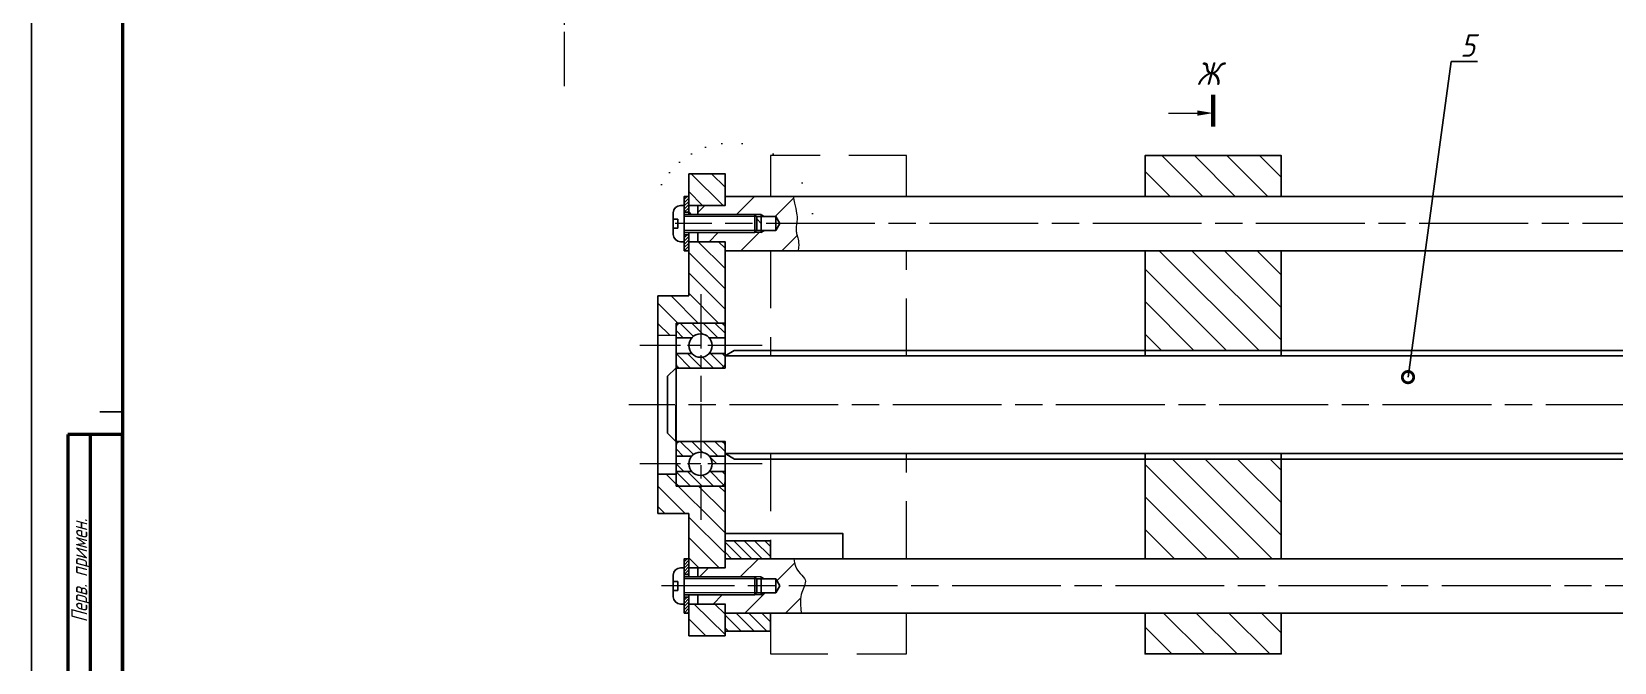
# Model space of a CAD drawing. Header units: millimetres. Extents: x 0 to 841, y 0 to 594.
# Drawn here: x 0 to 348.9, y 241.7 to 380.9 of the extents above; entities that cross this region are included whole.
import ezdxf
from ezdxf import colors
from ezdxf.entities.mleader import LeaderData, LeaderLine
from ezdxf.enums import TextEntityAlignment as Align
from ezdxf.math import Vec2, Vec3

# ---------------------------------------------------------------- set-up
doc = ezdxf.new("R2010")
doc.units = ezdxf.units.MM
doc.set_wipeout_variables(frame=1)
for name, pattern in [('AM_ISO08W050', [18, 12, -1.5, 3, -1.5]), ('AM_ISO08W050x2', [9, 6, -0.75, 1.5, -0.75]), ('HIDDEN', [9.524999999999999, 6.35, -3.175])]:
    doc.linetypes.add(name, pattern=pattern)
doc.layers.get('0').update_dxf_attribs({"lineweight": 80})
for name, color, linetype, lineweight in [('AM_0', 7, 'Continuous', 25), ('AM_4', 3, 'Continuous', 9), ('AM_5', 3, 'Continuous', 9), ('AM_7', 4, 'AM_ISO08W050', 9), ('AM_8', 1, 'Continuous', 9), ('AM_8N', 1, 'Continuous', 9), ('AM_BOR', 7, 'Continuous', 25), ('окружности', 100, 'HIDDEN', 9), ('основные', 7, 'Continuous', 25), ('оч жирные', 7, 'Continuous', 70)]:
    doc.layers.add(name, color=color, linetype=linetype, lineweight=lineweight)
doc.styles.add('ACGOSTTS', font='geniso.shx', dxfattribs={"oblique": 15})
doc.styles.get("Standard").update_dxf_attribs({"font": 'geniso.shx', "oblique": 15})
pattern_1 = [(315, (-415.3970860537284, 410.9903997705992), (0.636396103067893, 0.6363961030678927), [])]
pattern_2 = [(315, (-415.3970860537284, 397.9403997705992), (0.636396103067893, 0.6363961030678927), [])]
pattern_3 = [(45, (-285.3358347145117, -109.6649849156435), (-0.1767766952966369, 0.1767766952966369), [])]
pattern_4 = [(45, (-285.3450834236466, -149.6545224893373), (-0.1767766952966369, 0.1767766952966369), [])]
pattern_5 = [(135, (-196.4470187984334, -148.7567293073638), (-1.122532015133644, -1.122532015133644), [])]

# ---------------------------------------------------------------- blocks, each defined once
blk = doc.blocks.new('GOST_A1_LANDSCAPE')
at = {"layer": 'AM_BOR', "color": 1, "lineweight": 25}
for p, q in [((0, 594), (0, 0)), ((20.00000000000006, 297), (15.00000000000006, 297))]:
    blk.add_line(p, q, dxfattribs=at)
at = {"layer": 'AM_BOR', "color": 7, "lineweight": 50}
blk.add_line((20.00000000000011, 589), (20, 4.999999999999999), dxfattribs=at)
blk = doc.blocks.new('GOST_EXT12')
at = {"layer": 'AM_BOR', "color": 7, "lineweight": 50, "ltscale": 0.3}
for p, q in [((-2.842170943040401e-14, 286.9999999999999), (-12.00000000000003, 286.9999999999999)), ((-12.00000000000003, 286.9999999999999), (-12.00000000000005, 166.9999999999999)), ((-7.000000000000028, 166.9999999999999), (-7, 286.9999999999999)), ((-5.684341886080801e-14, 166.9999999999999), (-2.842170943040401e-14, 286.9999999999999)), ((-12.00000000000003, 226.9999999999999), (-5.684341886080801e-14, 226.9999999999999)), ((-12.00000000000006, 166.9999999999999), (-5.684341886080801e-14, 166.9999999999999))]:
    blk.add_line(p, q, dxfattribs=at)
at = {"layer": 'AM_BOR', "color": 7, "lineweight": 50}
for p, q in [((0, 145), (-12, 145)), ((-12, 145), (-12, 110)), ((-12, 0), (-12, 145)), ((-7, 0), (-6.999999999999991, 145)), ((0, 145), (0, 0)), ((0, 110), (-12, 110)), ((-12, 110), (-12, 85)), ((0, 85), (-12, 85)), ((-12, 85), (-12, 60)), ((0, 60), (-12, 60)), ((-12, 60), (-12, 25)), ((0, 25), (-12, 25)), ((-12, 25), (-12, 0)), ((0, 0), (-12, 0))]:
    blk.add_line(p, q, dxfattribs=at)
at = {"layer": 'AM_BOR', "color": 1, "lineweight": 25, "style": 'ACGOSTTS', "oblique": 15}
for s, width, p in [('Перв. примен.', 0.8213918273619546, (-9.50000000000001, 256.9999999999999)), ('Подп. и дата', 0.8429768244231264, (-9.950293922275137, 127.5)), ('Инв. № дубл.', 0.8918284212696475, (-9.900000000000007, 97.30510038289094)), ('Взам.инв. №', 0.8999813288138077, (-9.900000000000011, 72.49999999999999)), ('Подп. и дата', 0.8429768244231264, (-10.13140859395082, 42.50000000000001)), ('Инв. № подл', 0.9109038606023686, (-9.500000000000014, 12.5))]:
    blk.add_text(s, height=3.5, rotation=90, dxfattribs=dict(at, width=width)).set_placement(p, align=Align.MIDDLE_CENTER)
blk.add_text('Справ. №', height=3.5, rotation=90, dxfattribs=at).set_placement((-9.50000000000004, 197), align=Align.MIDDLE_CENTER)
at = {"layer": 'AM_BOR', "color": 2, "lineweight": 25, "style": 'ACGOSTTS', "oblique": 15, "width": 0.8}
for tag, p in [('GEN-TITLE-FREF{16}', (-3.50000000000004, 256.9999999999999)), ('GEN-TITLE-RPARTNO{16}', (-3.500000000000012, 196.9999999999999)), ('GEN-TITLE-SDT2{10}', (-3.499999999999984, 127.5)), ('GEN-TITLE-CSTKN{7}', (-3.499999999999984, 97.5)), ('GEN-TITLE-RSTKN{7}', (-3.499999999999985, 72.5)), ('GEN-TITLE-SDT1{10}', (-3.499999999999984, 42.5)), ('GEN-TITLE-STKN{7}', (-3.499999999999984, 12.5))]:
    blk.add_attdef(tag, text='', height=3.17, rotation=90, dxfattribs=at).set_placement(p, align=Align.MIDDLE_CENTER)
blk.add_wipeout([(-7.000000000000014, 226.9999999999999), (-7.000000000000028, 166.9999999999999), (-5.684341886080802e-14, 166.9999999999999), (-4.263256414560601e-14, 226.9999999999999)])
blk = doc.blocks.new('GENZOON8270P5')
at = {"layer": 'AM_8'}
h = blk.add_hatch(dxfattribs=at)
h.set_pattern_fill('ANSI31', color=256, scale=0.8, angle=90)
h.set_pattern_definition([(135, (-196.4470187984334, -148.7567293073638), (-1.796051224213831, -1.796051224213831), [])])
h.paths.add_polyline_path([(-73.70049301036761, 28.0329052495355), (-73.70049301036761, 23.52679036829042), (-58.70049301036761, 23.52685914082326), (-58.70049301036761, 28.0329052495355)])
h.paths.add_polyline_path([(-58.70049301036761, 6.532398651420891), (-58.70049301036761, 17.53265785903122), (-73.70049301036761, 17.53411353007695), (-73.70049301036761, 6.533175530578518)])
h.paths.add_polyline_path([(-73.70049301036761, -5.467058138641448), (-73.70049301036761, -16.46282975604942), (-58.70049301036761, -16.46137408500371), (-58.70049301036761, -5.467913145300031)])
h.paths.add_polyline_path([(-58.70049301036761, -26.9670947504645), (-58.70049301036761, -22.45557536679576), (-73.70049301036761, -22.45550659426291), (-73.70049301036761, -26.9670947504645)])
h = blk.add_hatch(dxfattribs=at)
h.set_pattern_fill('_U', color=256, scale=0.25, angle=45, style=0, pattern_type=0)
h.set_pattern_definition(pattern_3)
h.paths.add_polyline_path([(-124.5131792467826, 23.5304045568123), (-124.5131792467826, 22.53041641017614), (-124.5131792467609, 21.77141934549309), (-124.0131792467826, 21.77141934549309), (-124.0131792467826, 23.5304045568123)])
h = blk.add_hatch(dxfattribs=at)
h.set_pattern_fill('ANSI31', color=256)
h.set_pattern_definition([(45, (-196.4470187984334, -148.7567293073638), (-2.245064030267288, 2.245064030267288), [])])
h.paths.add_polyline_path([(-112.3382879470551, 22.78594282887812), (-112.4119080093673, 23.13728279905911), (-112.490948652578, 23.52661252043146), (-120.0105898074681, 23.52657804411359), (-120.0095485840263, 22.51751774720913), (-123.0131278302273, 22.53040445674412), (-123.0131278302273, 21.5304045568123), (-116.740021955721, 21.5304045568123), (-116.0131831934518, 21.53040539880476), (-115.6131834741892, 21.31389927239002), (-114.4131831630691, 21.31389927239002), (-113.9608321315225, 20.5304045568123), (-112.1126869513689, 20.5304045568123), (-112.0959130239739, 20.64358330925276), (-112.0786980296428, 20.78840275561717), (-112.0669640008073, 20.94302883676326), (-112.0631637370072, 21.10903545528453), (-112.0697500377823, 21.28799651377457), (-112.0885902650538, 21.48178220269534), (-112.1192100302666, 21.69344786398258), (-112.160549507247, 21.92634512744038), (-112.211548869821, 22.1838256228728), (-112.271148291815, 22.46924098008404)])
h.paths.add_polyline_path([(-111.9452608688322, 18.80537202790745), (-111.982941549511, 18.95099067906884), (-112.023165925836, 19.07935878695253), (-112.0619973145904, 19.19849626153024), (-112.0961248680639, 19.31515194121917), (-112.1247410805729, 19.4309903782175), (-112.1476642819402, 19.54640505316868), (-112.1647128019889, 19.66178944671628), (-112.1757049705418, 19.77753703950373), (-112.180459117422, 19.89404131217452), (-112.1787935724523, 20.01169574537218), (-112.1705266654558, 20.13089381974018), (-112.1559158045415, 20.25222575291372), (-112.1369747109631, 20.37706871049457), (-112.1161561842607, 20.50699659507637), (-112.1126869513689, 20.5304045568123), (-113.9608334363377, 20.5304045568123), (-114.4131829431706, 19.74691197428228), (-115.6131837580106, 19.74691136483841), (-116.0131829127877, 19.53040539880476), (-116.7400210735302, 19.53040539880476), (-116.740021955721, 19.53040455681207), (-123.0131278302273, 19.53040455681227), (-123.0131278302273, 18.5304049375452), (-122.0131830531197, 18.5304049375452), (-120.0131830531197, 18.53040445674412), (-120.0131787417915, 17.53860793245488), (-111.9327968127249, 17.53782377392071), (-111.8987087669185, 17.88999379104811), (-111.886847832843, 18.18481371503864), (-111.8932773272814, 18.43030345586419), (-111.9140605670167, 18.63448292349651)])
h.paths.add_polyline_path([(-111.9216508210964, -17.8690594681749), (-112.1012662824531, -17.60361260097434), (-112.2532116119393, -17.28753487918661), (-112.3610660975732, -16.91070012834209), (-112.4080279363432, -16.46658611857231), (-120.0131787227654, -16.46732415842553), (-120.0131787227654, -17.47200410877281), (-123.0131278302273, -17.45913297417013), (-123.0131278302273, -18.45913313110191), (-116.740021955721, -18.45913313110191), (-116.0131831934518, -18.45913228910945), (-115.6131834741892, -18.67563841552419), (-114.4131831630691, -18.67563841552419), (-113.9608327773628, -19.45913201247416), (-111.258261187562, -19.45913175523432), (-111.2571703992007, -19.45655189107561), (-111.1968399807164, -19.28575720395085), (-111.1582828981955, -19.11822696757838), (-111.1496641746568, -18.9531450737102), (-111.1791488331191, -18.78969541409833), (-111.2549018966011, -18.62706188049484), (-111.3809907656216, -18.46287668694811), (-111.5450923506987, -18.28856533669202), (-111.7307859398512, -18.09400165525761)])
h.paths.add_polyline_path([(-111.6514035915538, -20.63096972107735), (-111.6092028484586, -20.39854304097975), (-111.5541194877771, -20.19000820759697), (-111.4871514402465, -19.9966837394436), (-111.4104911519846, -19.81119905057412), (-111.3311091306298, -19.63142713720066), (-111.258261187562, -19.45913175523432), (-113.9608327904978, -19.45913201247416), (-114.4131829431706, -20.24262571363192), (-115.6131837580106, -20.2426263230758), (-116.0131829127876, -20.45913228910945), (-116.7400210735302, -20.45913228910945), (-116.740021955721, -20.45913313110213), (-123.0131278302273, -20.45913313110191), (-123.0131278302273, -21.45913275036901), (-122.0131830531197, -21.45913275036901), (-120.0131787227654, -21.45913297417061), (-120.0131787227654, -22.45529425821633), (-111.6342404674299, -22.45533267427007), (-111.6714217733257, -21.97322453832004), (-111.6907308079487, -21.55841565651099), (-111.6931655020361, -21.20222454735769), (-111.6797237863254, -20.89596972937488)])
h.paths.add_polyline_path([(3.018662853591309, -17.46391838209672), (0.01871807648376489, -17.46391838209672), (0.01871807648376489, -16.46349763385729), (-8.15690449529302, -16.46346014997249), (-8.318634544431006, -16.73434341151193), (-8.431978603822671, -16.97138502632433), (-8.503741232097184, -17.17965636998917), (-8.540726987883687, -17.36422881808619), (-8.54974042981138, -17.53017374619481), (-8.537586116509488, -17.68256252989431), (-8.511068606607068, -17.8264665447644), (-8.47699245873369, -17.96695716638413), (-8.44141769417439, -18.10844580450356), (-8.407426184840688, -18.25270400555078), (-8.377355265301048, -18.40084335012301), (-8.353542270122944, -18.55397541881783), (-8.338324533874356, -18.71321179223372), (-8.334039391123241, -18.87966405096833), (-8.343024176437467, -19.05444377561912), (-8.367616224384903, -19.23866254678404), (-8.406769402566056, -19.43591280688), (-8.410827865313763, -19.45912196587076), (-6.033628286379013, -19.45912173960093), (-5.581278227128223, -18.67562820025478), (-4.381277412288171, -18.6756275908109), (-3.981278257511121, -18.45912162477725), (-3.254440096768548, -18.45912162477725), (-3.254439214577815, -18.45912078278457), (3.018662853591309, -18.45912078278474)])
h.paths.add_polyline_path([(0.01871807648376489, -21.45104726607326), (3.018662853591309, -21.46391838209675), (3.018662853591309, -20.45912078278479), (-3.254439214577815, -20.45912078278479), (-3.981277976846968, -20.45912162477725), (-4.381277696109578, -20.24261549836251), (-5.581278007229656, -20.24261549836251), (-6.033628386368491, -19.45912191278785), (-8.410827914365825, -19.45912224638519), (-8.445903710711264, -19.65971044559376), (-8.467055681583588, -19.92605221443256), (-8.45226184794609, -20.25093486490303), (-8.383558742561831, -20.65035514851098), (-8.242982898193702, -21.14030981676348), (-8.01257084760465, -21.73679562116664), (-7.674359123557821, -22.45580931322695), (0.01871807648376489, -22.45584458472058)])
h.paths.add_polyline_path([(3.018662853591309, 19.5304045568123), (-3.254439214577815, 19.5304045568123), (-3.981277976846968, 19.53040371481984), (-4.381277696109578, 19.74690984123458), (-5.581278007229685, 19.74690984123458), (-6.033629038776269, 20.5304045568123), (-8.846808757620067, 20.5304045568123), (-8.812972478607094, 20.25764740320309), (-8.764817313091612, 19.95205941090603), (-8.690133677917288, 19.63246288967008), (-8.573350565208102, 19.29058341563746), (-8.398896967087865, 18.91814656495049), (-8.151201875680698, 18.50687791375208), (-7.814694283110242, 18.04850303818455), (-7.373803181500591, 17.53474751439074), (0.01871807648376489, 17.53478140788479), (0.01872191368727272, 18.53847815224921), (3.018662853591309, 18.52560705268905)])
h.paths.add_polyline_path([(3.018662853591309, 22.52560705268908), (0.01871807648376489, 22.52560705268908), (0.01871807648376489, 23.52712835874809), (-7.718287643077844, 23.52709288584944), (-8.166580629018597, 23.04644448744727), (-8.49030512910872, 22.60855974112414), (-8.707915719340349, 22.20769245640801), (-8.837866975705452, 21.83809644282746), (-8.898613474195997, 21.49402550990985), (-8.908609790803865, 21.16973346718365), (-8.886310501521109, 20.85947412417678), (-8.85017018233981, 20.55750129041684), (-8.846808757620238, 20.5304045568123), (-6.03362773396114, 20.5304045568123), (-5.581278227128223, 21.31389713934232), (-4.381277412288171, 21.31389774878619), (-3.981278257511121, 21.53040371481984), (-3.254440096768576, 21.53040371481984), (-3.254439214577815, 21.53040455681253), (3.018662853591309, 21.53040455681253)])
h = blk.add_hatch(dxfattribs=at)
h.set_pattern_fill('_U', color=256, scale=0.25, angle=45, style=0, pattern_type=0)
h.set_pattern_definition(pattern_3)
h.paths.add_polyline_path([(-124.5131792467609, 19.28938976813151), (-124.5131792467826, 18.53041641017614), (-124.5131792467826, 17.5304045568123), (-124.0131792467826, 17.5304045568123), (-124.0131792467826, 19.28938976813151)])
h = blk.add_hatch(dxfattribs=at)
h.set_pattern_fill('_U', color=256, scale=0.9, angle=315, style=0, pattern_type=0)
h.set_pattern_definition(pattern_1)
edge = h.paths.add_edge_path()
edge.add_line((-125.4131785783653, 9.085521765515239), (-125.4131785783653, 7.921821765515131))
edge.add_line((-125.4131785783653, 7.921821765515148), (-123.6694898822825, 7.921821765515148))
edge.add_arc((-122.7131785783653, 7.060521765515233), 1.286999999999986, 402.0077229335649, 497.9922770664336, ccw=False)
edge.add_line((-121.756867274448, 7.921821765515148), (-120.0131785783655, 7.921821765515148))
edge.add_line((-120.0131785783653, 7.921821765515148), (-120.0131785783653, 9.085521765515256))
edge.add_arc((-120.4631785783653, 9.085521765515239), 0.45, 360, 450.0000000000065)
edge.add_line((-120.4631785783653, 9.535521765515256), (-124.9631785783653, 9.535521765515256))
edge.add_arc((-124.9631785783653, 9.085521765515239), 0.45, 450.0000000000065, 540.0000000000065)
h = blk.add_hatch(dxfattribs=at)
h.set_pattern_fill('_U', color=256, scale=0.9, angle=315, style=0, pattern_type=0)
h.set_pattern_definition(pattern_1)
edge = h.paths.add_edge_path()
edge.add_line((-120.0131785783653, 5.035521765515256), (-120.0131785783653, 6.199221765515364))
edge.add_line((-120.0131785783653, 6.199221765515148), (-121.7568672744481, 6.199221765515148))
edge.add_arc((-122.7131785783653, 7.060521765515233), 1.286999999999986, 222.0077229335649, 317.9922770664336, ccw=False)
edge.add_line((-123.6694898822827, 6.199221765515148), (-125.4131785783655, 6.199221765515148))
edge.add_line((-125.4131785783653, 6.199221765515148), (-125.4131785783653, 5.035521765515244))
edge.add_arc((-124.9631785783653, 5.035521765515028), 0.45, 539.9999999999935, 629.9999999999935)
edge.add_line((-124.9631785783653, 4.585521765515239), (-120.4631785783651, 4.585521765515239))
edge.add_arc((-120.4631785783653, 5.035521765515256), 0.45, 270.0000000000065, 359.9999999999935)
h = blk.add_hatch(dxfattribs=at)
h.set_pattern_fill('_U', color=256, scale=0.9, angle=315, style=0, pattern_type=0)
h.set_pattern_definition(pattern_2)
edge = h.paths.add_edge_path()
edge.add_line((-125.4131785783653, -3.964478234484744), (-125.4131785783653, -5.128178234484852))
edge.add_line((-125.4131785783653, -5.128178234484864), (-123.6694898822825, -5.128178234484864))
edge.add_arc((-122.7131785783653, -5.98947823448475), 1.286999999999986, 402.0077229335649, 497.9922770664336, ccw=False)
edge.add_line((-121.756867274448, -5.128178234484864), (-120.0131785783655, -5.128178234484864))
edge.add_line((-120.0131785783653, -5.128178234484864), (-120.0131785783653, -3.964478234484756))
edge.add_arc((-120.4631785783653, -3.964478234484744), 0.45, 360, 450.0000000000065)
edge.add_line((-120.4631785783653, -3.514478234484756), (-124.9631785783653, -3.514478234484756))
edge.add_arc((-124.9631785783653, -3.964478234484744), 0.45, 450.0000000000065, 540.0000000000065)
h = blk.add_hatch(dxfattribs=at)
h.set_pattern_fill('_U', color=256, scale=0.9, angle=315, style=0, pattern_type=0)
h.set_pattern_definition(pattern_2)
edge = h.paths.add_edge_path()
edge.add_line((-120.0131785783653, -8.014478234484756), (-120.0131785783653, -6.850778234484648))
edge.add_line((-120.0131785783653, -6.850778234484835), (-121.7568672744481, -6.850778234484835))
edge.add_arc((-122.7131785783653, -5.98947823448475), 1.286999999999986, 222.0077229335649, 317.9922770664336, ccw=False)
edge.add_line((-123.6694898822827, -6.850778234484835), (-125.4131785783655, -6.850778234484835))
edge.add_line((-125.4131785783653, -6.850778234484835), (-125.4131785783653, -8.014478234484738))
edge.add_arc((-124.9631785783653, -8.014478234484955), 0.45, 539.9999999999935, 629.9999999999935)
edge.add_line((-124.9631785783653, -8.464478234484744), (-120.4631785783651, -8.464478234484744))
edge.add_arc((-120.4631785783653, -8.014478234484756), 0.45, 270.0000000000065, 359.9999999999935)
h = blk.add_hatch(dxfattribs=at)
h.set_pattern_fill('_U', color=256, scale=0.8, angle=315, style=0, pattern_type=0)
h.set_pattern_definition([(315, (-294.7180121127356, 1469.213407112766), (0.5656854249492382, 0.565685424949238), [])])
h.paths.add_polyline_path([(-120.0131787227654, -15.68383050937155), (-120.0131787227654, -15.83088438861387), (-120.0131787227654, -16.45912078278479), (-120.0131787227654, -16.46294730735303), (-115.0131787227654, -16.46297023153056), (-115.0131787227654, -14.47119286163866), (-120.0131787227654, -14.47119286163866)])
h = blk.add_hatch(dxfattribs=at)
h.set_pattern_fill('_U', color=256, scale=0.25, angle=45, style=0, pattern_type=0)
h.set_pattern_definition(pattern_4)
h.paths.add_polyline_path([(-124.5224279559174, -16.45913301688151), (-124.5224279559174, -17.45912116351766), (-124.5224279558958, -18.21811822820072), (-124.0224279559174, -18.21811822820072), (-124.0224279559174, -16.45913301688151)])
h = blk.add_hatch(dxfattribs=at)
h.set_pattern_fill('_U', color=256, scale=0.25, angle=45, style=0, pattern_type=0)
h.set_pattern_definition(pattern_4)
h.paths.add_polyline_path([(-124.5224279558958, -20.7001478055623), (-124.5224279559174, -21.45912116351766), (-124.5224279559174, -22.45913301688151), (-124.0224279559174, -22.45913301688151), (-124.0224279559174, -20.7001478055623)])
h = blk.add_hatch(dxfattribs=at)
h.set_pattern_fill('_U', color=256, angle=315, style=0, pattern_type=0)
h.set_pattern_definition([(315, (-294.7180121127356, 1429.199737615461), (0.7071067811865477, 0.7071067811865475), [])])
h.paths.add_polyline_path([(-120.0131787227654, -23.25855521390577), (-120.0131787227654, -24.47119286163866), (-115.0131787227654, -24.47119286163866), (-115.0131787227654, -22.47941549174675), (-120.0131787227654, -22.47943841592428)])
at = {"layer": 'AM_8N'}
h = blk.add_hatch(dxfattribs=at)
h.set_pattern_fill('ANSI31', color=256, scale=0.5, angle=90, style=0)
h.set_pattern_definition(pattern_5)
h.paths.add_polyline_path([(-127.5742468619639, 23.6459878913852), (-124.5131792467609, 22.94880705708789), (-124.5131792467609, 23.5304045568123), (-124.0131789612109, 23.5304045568123), (-124.013179128637, 21.77141934549309), (-124.5131792467609, 21.77141934549309), (-124.5131792467609, 21.31389820586583), (-116.740021955721, 21.31389820586583), (-116.740021955721, 21.53040455681207), (-116.5131792467826, 21.31389820586583), (-116.5131792467826, 19.74691090775809), (-115.6131837580106, 19.74691136483841), (-116.0131829127877, 19.53040539880476), (-116.7400210735302, 19.53040539880476), (-116.740021955721, 19.53040455681207), (-123.0131278302273, 19.53040455681227), (-123.0131278302273, 18.5304049375452), (-122.0131830531197, 18.5304049375452), (-120.0131830531197, 18.53040445674412), (-120.0131787227654, 17.53423108138054), (-110.8181626052691, 17.53427323901707, 0.08586558281850269), (-110.2998117333939, 20.5304045568123, 0.835776309168504)])
h.paths.add_polyline_path([(-127.5742468619639, 23.6459878913852), (-124.5131792467609, 22.94880705708789), (-124.5131792467609, 23.5304045568123), (-124.0131789612109, 23.5304045568123), (-124.0131787227654, 26.03552236265227), (-120.0131787227654, 26.03552236265227), (-120.0105898074681, 23.52657804411359), (-110.8181926800819, 23.52662018974246, 0.6996936138089526)])
h.paths.add_polyline_path([(-110.8181926800819, 23.52662018974246), (-120.0105898074681, 23.52657804411359), (-120.0095485840263, 22.51751774720913), (-123.0131278302273, 22.53040445674412), (-123.0131278302273, 21.5304045568123), (-116.740021955721, 21.5304045568123), (-116.0131831934518, 21.53040539880476), (-115.6131834741892, 21.31389927239002), (-114.4131831630691, 21.31389927239002), (-113.9608321315225, 20.5304045568123), (-110.2998117333939, 20.5304045568123, 0.08586811075606296)], flags=17)
h.paths.add_polyline_path([(-110.2998117333939, 20.5304045568123), (-113.9608334363377, 20.5304045568123), (-114.4131829431706, 19.74691197428228), (-115.6131837580107, 19.74691136483841), (-116.0131829127877, 19.53040539880476), (-116.7400210735302, 19.53040539880476), (-116.740021955721, 19.53040455681207), (-123.0131278302273, 19.53040455681227), (-123.0131278302273, 18.5304049375452), (-122.0131830531197, 18.5304049375452), (-120.0131830531197, 18.53040445674412), (-120.0131787417915, 17.53860793245488), (-110.8169355865316, 17.53771548546217, 0.08576238599042474)], flags=17)
h.paths.add_polyline_path([(-114.4131831630691, 21.31389927239002), (-115.6131834741892, 21.31389927239002), (-116.0131831630691, 21.31389927239002), (-116.0131830531196, 20.5304045568123), (-114.4131830531197, 20.5304045568123)], flags=16)
h.paths.add_polyline_path([(-116.0131830531196, 20.5304045568123), (-116.5131792467826, 20.5304045568123), (-116.5131792467826, 19.74691090775809), (-116.0131829431704, 19.746911161691)], flags=16)
h.paths.add_polyline_path([(-114.4131830531197, 20.5304045568123), (-116.0131830531196, 20.5304045568123), (-116.0131829431704, 19.746911161691), (-115.6131837580106, 19.74691136483841), (-114.4131829431706, 19.74691197428228)], flags=16)
h.paths.add_polyline_path([(-113.9608334363377, 20.5304045568123), (-114.4131830531197, 20.5304045568123), (-114.4131829431706, 19.74691197428228)], flags=16)
h.paths.add_polyline_path([(-116.740021955721, 21.5304045568123), (-123.0131278302273, 21.5304045568123), (-124.5131792467609, 21.5304045568123), (-124.5131792467609, 21.31389820586583), (-116.740021955721, 21.31389820586583)], flags=17)
h.paths.add_polyline_path([(-124.0131792467609, 21.77141934549309), (-124.5131792467609, 21.77141934549309), (-124.5131792467609, 21.5304045568123), (-124.0131792467609, 21.5304045568123)], flags=16)
h = blk.add_hatch(dxfattribs=at)
h.set_pattern_fill('ANSI31', color=256, scale=0.5, angle=90, style=0)
h.set_pattern_definition(pattern_5)
h.paths.add_polyline_path([(-120.0131821500137, 15.71601378621418, 0.06506529688573003), (-124.0131796814568, 15.96347252513226), (-124.0131799624742, 13.01109310939358, 0.1201755414622058), (-120.0131808445538, 11.64774918290249)])
h.paths.add_polyline_path([(-120.0131830531197, 18.53040445674412), (-123.0131278302273, 18.53040445674412), (-124.0131792467609, 18.5304049375452), (-124.0131792467609, 17.5304045568123), (-124.0131794855121, 15.96347253850885, -0.06506529369710448), (-120.0131821500137, 15.71601378621418), (-120.0131824756842, 16.73091565019791), (-120.0131787227654, 17.88552236263718), (-120.0131787227654, 18.32210158150679)])
h.paths.add_polyline_path([(-120.0131808445538, 11.64774918290249, -0.07705220373621847), (-122.6652861379548, 12.30544000044668), (-122.6652861379548, 9.535521765515256), (-120.4631785783653, 9.535521765515256), (-120.0131801667641, 9.535521765515256)])
h.paths.add_polyline_path([(-122.6652861379548, 12.30544000044668, -0.04272768829219031), (-124.0131799624742, 13.01109310939358), (-124.0131800076022, 12.53697735269111), (-127.4096255282157, 12.53969963865211), (-127.4130976648825, 8.20770689503945), (-125.4131785783653, 8.189716692589798), (-125.4131785783653, 9.085521765515239), (-125.4131785783653, 9.535521765515256), (-122.6652861379548, 9.535521765515256)])
h = blk.add_hatch(dxfattribs=at)
h.set_pattern_fill('ANSI31', color=256, scale=0.5, angle=90, style=0)
h.set_pattern_definition(pattern_5)
h.paths.add_polyline_path([(-125.4131785783653, -3.514478234484756), (-125.4131785783653, -7.11862302521601), (-127.412648255203, -7.136726315991723), (-127.412648255203, -11.46865733609431), (-124.0131800076022, -11.46593262738656), (-124.0131796814796, -14.89218875110308, 0.06506535356715082), (-120.0131787227654, -14.6447293468957), (-120.0131787227654, -13.69391431960366), (-120.0131787227654, -11.83088438861387), (-120.0131787227654, -10.83088438861387), (-120.0131785783653, -3.514478234484756)])
h.paths.add_polyline_path([(-124.0001785783653, -5.98947823448475, -1), (-121.4261785783653, -5.98947823448475, -1)], flags=16)
h.paths.add_polyline_path([(-120.0131785872449, -3.964388838187318, 0.4141553778600611), (-120.4631785783653, -3.514478234484756), (-122.6652861379548, -3.514478234484756), (-122.6652861379548, -4.703369641032566, -0.2028147175923846), (-121.7568672744479, -5.128178234484864), (-120.013178610214, -5.128178234484864)])
h.paths.add_polyline_path([(-122.6652861379548, -3.514478234484756), (-124.9631785783653, -3.514478234484756, 0.4142135623730947), (-125.4131785783653, -3.964478234484773), (-125.4131785783653, -5.128178234484864), (-123.6694898822827, -5.128178234484864, -0.2222664341912614), (-122.6652861379548, -4.703369641032566)])
h.paths.add_polyline_path([(-123.6694898822827, -5.128178234484864), (-125.4131785783653, -5.128178234484864), (-125.4131785783653, -5.98947823448475), (-124.0001785783653, -5.98947823448475, -0.185373900337227)], flags=16)
h.paths.add_polyline_path([(-120.0131786272131, -5.98947823448475), (-121.4261785783653, -5.98947823448475, -0.1853739003372809), (-121.756867274448, -6.850778234484835), (-120.0131786442121, -6.850778234484835)], flags=17)
h.paths.add_polyline_path([(-120.0131786442121, -6.850778234484835), (-121.756867274448, -6.850778234484835, -0.2028147175923304), (-122.6652861379548, -7.275586827936934), (-122.6652861379548, -8.464263106074071), (-120.4455570714885, -8.464133082668752, 0.4029697894891169), (-120.0131786671738, -8.014195519612656)])
h.paths.add_polyline_path([(-122.6652861379548, -7.275586827936934, -0.2222664341912068), (-123.6694898822825, -6.850778234484835), (-125.4131785783653, -6.850778234484835), (-125.4131785783653, -7.11862302521601), (-125.4127302259154, -7.118618965812232), (-125.4126765050224, -8.035729444589748, 0.3949825045117978), (-124.9716650405191, -8.464398205101872), (-122.6652861379548, -8.464263106074071)], flags=16)
h.paths.add_polyline_path([(-120.0131787227654, -14.6447293468957, -0.06506535356715072), (-124.0131796814796, -14.89218875110308), (-124.0131795323326, -16.45913301688154), (-124.0131754404227, -16.45913301688154), (-124.0131754404227, -17.45913275036901), (-123.013179992838, -17.45913275036901), (-120.0131787227654, -17.47200410877281), (-120.0131787227654, -16.46294730735303)])
h = blk.add_hatch(dxfattribs=at)
h.set_pattern_fill('ANSI31', color=256, scale=0.5, angle=90, style=0)
h.set_pattern_definition(pattern_5)
h.paths.add_polyline_path([(-120.0131787227654, -21.45913297417013), (-123.0131278302273, -21.45913297417013), (-124.0131754404227, -21.45913275036986), (-124.0131754404227, -22.45913301688154), (-124.0131787227654, -24.96447763734773), (-120.0131787227654, -24.96447763734773)])
at = {"layer": 'AM_0'}
for p, q in [((-116.5131792467826, 21.31389927239002), (-114.4131831630691, 21.31389927239002)), ((-116.0131829127877, 19.53040539880476), (-116.0131831934518, 21.53040539880476)), ((-113.9608327839303, 20.53040568681536), (-114.4131831630691, 21.31389927239002)), ((-114.4131829431706, 19.74691197428228), (-114.4131831630691, 21.31389927239002)), ((-116.5131792467826, 19.74691090775809), (-114.4131829431706, 19.74691197428228)), ((-113.9608327839303, 20.53040568681536), (-114.4131829431706, 19.74691197428228)), ((-116.5131792467826, -18.67563841552419), (-114.4131831630691, -18.67563841552419)), ((-116.0131829127877, -20.45913228910945), (-116.0131831934518, -18.45913228910945)), ((-113.9608327839303, -19.45913200109885), (-114.4131831630691, -18.67563841552419)), ((-114.4131829431706, -20.24262571363192), (-114.4131831630691, -18.67563841552419)), ((-116.5131792467826, -20.24262678015612), (-114.4131829431706, -20.24262571363192)), ((-113.9608327839303, -19.45913200109885), (-114.4131829431706, -20.24262571363192))]:
    blk.add_line(p, q, dxfattribs=at)
at = {"layer": 'AM_4'}
for p, q in [((-116.5131792467826, 21.31389820586583), (-124.5131792467826, 21.31389820586583)), ((-116.0131831934518, 21.53040539880476), (-116.740021955721, 21.53040539880476)), ((-116.0131831934518, 21.53040539880476), (-115.6131831630692, 21.31389910399139)), ((-116.5131792467826, 19.74691090775809), (-124.5131792467826, 19.74691090775809)), ((-116.0131829127877, 19.53040539880476), (-116.7400210735302, 19.53040539880476)), ((-116.0131829127877, 19.53040539880476), (-115.6131829431706, 19.74691180588366)), ((-116.5131792467826, -18.67563948204838), (-124.5131792467826, -18.67563948204815)), ((-116.0131831934518, -18.45913228910945), (-116.740021955721, -18.45913228910945)), ((-116.0131831934518, -18.45913228910945), (-115.6131831630692, -18.67563858392282)), ((-116.5131792467826, -20.24262678015612), (-124.5131754404227, -20.24262678015612)), ((-116.0131829127877, -20.45913228910945), (-116.7400210735302, -20.45913228910945)), ((-116.0131829127877, -20.45913228910945), (-115.6131829431706, -20.24262588203055))]:
    blk.add_line(p, q, dxfattribs=at)
for points in [[(-112.490948652578, 23.52661252043143), (-112.4119080093673, 23.13728279905922), (-112.3382879470551, 22.78594282887812), (-112.271148291815, 22.46924098008404), (-112.211548869821, 22.18382562287283), (-112.160549507247, 21.92634512744038), (-112.1192100302666, 21.69344786398258), (-112.0885902650538, 21.48178220269534), (-112.0697500377823, 21.28799651377457), (-112.0631637370072, 21.10903545528453), (-112.0669640008073, 20.94302883676326), (-112.0786980296428, 20.78840275561717), (-112.0959130239739, 20.64358330925276), (-112.1161561842607, 20.5069965950764), (-112.1369747109631, 20.37706871049457), (-112.1559158045415, 20.25222575291369), (-112.1705266654558, 20.13089381974018), (-112.1787935724523, 20.01169574537218), (-112.180459117422, 19.89404131217452), (-112.1757049705418, 19.77753703950373), (-112.1647128019889, 19.66178944671628), (-112.1476642819402, 19.54640505316868), (-112.1247410805729, 19.4309903782175), (-112.0961248680639, 19.31515194121917), (-112.0619973145904, 19.19849626153024), (-112.023165925836, 19.0793587869525), (-111.982941549511, 18.95099067906884), (-111.9452608688322, 18.80537202790745), (-111.9140605670167, 18.63448292349651), (-111.8932773272814, 18.43030345586419), (-111.886847832843, 18.18481371503864), (-111.8987087669185, 17.88999379104811), (-111.9327968127249, 17.53782377392073)], [(-112.4084090273729, -16.46298217397128), (-112.3610660975732, -16.91070012834209), (-112.2532116119393, -17.28753487918661), (-112.1012662824531, -17.60361260097434), (-111.9216508210964, -17.86905946817487), (-111.7307859398511, -18.09400165525764), (-111.5450923506989, -18.28856533669222), (-111.3809907656216, -18.46287668694814), (-111.2549018966011, -18.62706188049484), (-111.1791488331191, -18.78969541409836), (-111.1496641746568, -18.9531450737102), (-111.1582828981955, -19.11822696757838), (-111.1968399807164, -19.28575720395088), (-111.2571703992007, -19.45655189107566), (-111.3311091306297, -19.63142713720075), (-111.4104911519846, -19.81119905057406), (-111.4871514402466, -19.99668373944363), (-111.5541194877771, -20.19000820759695), (-111.6092028484586, -20.39854304097977), (-111.6514035915538, -20.63096972107735), (-111.6797237863254, -20.8959697293749), (-111.6931655020361, -21.20222454735769), (-111.6907308079487, -21.55841565651099), (-111.6714217733257, -21.97322453832003), (-111.6342404674299, -22.45533267427004)]]:
    blk.add_lwpolyline(points, dxfattribs=at)
at = {"layer": 'AM_7'}
for p, q in [((4.518718076483765, 20.5304045568123), (-125.5067100354129, 20.5304045568123)), ((-35.48128192351578, 17.5304045568123), (-120.0131787227654, 17.53860793245303)), ((72.47153196149202, 0.5273189870112844), (-130.6028885457281, 0.5359673785044379)), ((-35.48128192351578, -16.45912078278479), (-120.0131787227654, -16.46732415842553)), ((7.018718076483765, -19.45912049723484), (-127.0131792467826, -19.45913325484025))]:
    blk.add_line(p, q, dxfattribs=at)
at = {"layer": 'AM_7', "linetype": 'AM_ISO08W050x2'}
for p, q in [((-122.6652861379548, 12.73799444327662), (-122.6652861379548, 0.8659967959443122)), ((-115.9154467188337, 7.060521765515233), (-129.4151255570758, 7.060521765515233)), ((-115.9154467188337, 7.060521765515233), (-129.4151255570758, 7.060521765515233)), ((-122.6652861379548, 0.6288754723479997), (-122.6652861379548, -12.18400320405567)), ((-115.9154467188337, -5.98947823448475), (-129.4151255570758, -5.98947823448475)), ((-115.9154467188337, -5.98947823448475), (-129.4151255570758, -5.98947823448475))]:
    blk.add_line(p, q, dxfattribs=at)
at = {"layer": 'окружности'}
for points in [[(-100.0131787227654, 23.52317984947919), (-100.0131787227654, 28.02922595819143), (-115.0131787227654, 28.02922595819143), (-115.0131787227654, 23.52311107694635)], [(-115.0131787227654, 17.53076412608306), (-115.0131787227654, 5.915511815665582)], [(-100.0131787227654, 5.914573760919495), (-100.0131787227654, 17.5308328986159)], [(-115.0131787227654, -4.857362252484734), (-115.0131787227654, -16.46683893474369)], [(-100.0131787227654, -16.46690770727653), (-100.0131787227654, -4.858217414656394)], [(-115.0131787227654, -22.45918588560698), (-115.0131787227654, -26.97077404180857), (-100.0131787227654, -26.97077404180857), (-100.0131787227654, -22.45925465813983)]]:
    blk.add_lwpolyline(points, dxfattribs=at)
at = {"layer": 'основные'}
for p, q in [((-124.0131791515776, 21.5304045568123), (-124.0131787227654, 26.03552236265227)), ((-125.2131792467826, 21.0304045568123), (-125.7131792467826, 21.0304045568123)), ((-125.2131792467826, 20.0304045568123), (-125.2131792467826, 21.0304045568123)), ((-124.0131792467826, 21.77141934549309), (-124.5131792467826, 21.77141934549309)), ((-116.740021955721, 21.5304045568123), (-124.5131792467826, 21.5304045568123)), ((-122.0131830531197, 22.5304049375452), (-124.0131792467826, 22.5304049375452)), ((-116.740021955721, 19.53040455681207), (-116.740021955721, 21.53040455681207)), ((-116.5131792467826, 21.31389820586583), (-116.740021955721, 21.53040455681207)), ((-116.5131792467826, 19.74691090775809), (-116.5131792467826, 21.31389820586583)), ((-125.7131792467826, 20.0304045568123), (-125.2131792467826, 20.0304045568123)), ((-124.5131792467826, 19.53040455681233), (-116.740021955721, 19.53040455681207)), ((-124.0131792467826, 19.28938976813151), (-124.5131792467826, 19.28938976813151)), ((-124.0131800076022, 12.53697735269111), (-124.0131793419443, 19.5304045568123)), ((-118.740021955721, 19.5304045568123), (-124.0131792467826, 19.5304045568123)), ((-116.740021955721, 19.53040455681207), (-116.5131792467826, 19.74691090775809)), ((-122.0131830531197, 18.5304049375452), (-124.0131792467826, 18.5304049375452)), ((-120.0131787227654, 16.75511428339905), (-120.0131787227654, 18.32210158150679)), ((-127.4130976648825, 8.20770689503945), (-127.4096255282157, 12.53969963865211)), ((-127.4096255282157, 12.53969963865211), (-124.0131800076022, 12.53697735269111)), ((-120.0131787227654, 10.53552236265227), (-120.0131787227654, 10.03552236265205)), ((-125.4131785783653, 9.535521765515256), (-125.4131785783653, 8.189716692589798)), ((-120.5131787227654, 9.535521765515256), (-122.0131787227654, 9.535521765515256)), ((-120.0131785783653, 9.085521765515239), (-120.0131785783653, 4.585521765515239)), ((-120.0131785783653, 6.199221765515148), (-120.0131785783653, 9.085521765515239)), ((-127.4130976648825, 8.20770689503945), (-127.4253964781774, -7.136841738991166)), ((-125.4131785783653, 8.189716692589798), (-127.4130976648825, 8.20770689503945)), ((-125.4131785783653, 8.189716692589798), (-125.4131785783653, -7.294478234484984)), ((-123.6694898822825, 7.921821765515148), (-125.4131785783653, 7.921821765515148)), ((-120.0131785783653, 7.921821765515148), (-121.756867274448, 7.921821765515148)), ((-123.6694898822827, 6.199221765515148), (-125.4131785783653, 6.199221765515148)), ((-120.0131785783653, 6.199221765515148), (-121.756867274448, 6.199221765515148)), ((-119.0131787227654, 6.535522362652273), (-120.0131787227654, 5.922087362652064)), ((23.87839955240406, 5.913088817457265), (-120.0131787227654, 5.922087362652064)), ((39.37778003275253, 6.527318987011313), (-119.0131787227654, 6.535522362652273)), ((-125.4131785783653, 4.585521765515239), (-125.4381714805353, -3.514478234484756)), ((-123.6694898822825, -5.128178234484864), (-125.4131785783653, -5.128178234484864)), ((-120.4631785783653, -3.514478234484756), (-121.8131785783653, -3.514478234484756)), ((-120.0131785783653, -5.128178234484864), (-121.756867274448, -5.128178234484864)), ((-120.4631785783653, -3.514478234484756), (-120.0131785783653, -3.514478234484756)), ((-120.0131785783653, -3.514478234484756), (-120.0131785783653, -4.312386734484988)), ((-120.0131785783653, -3.514478234484756), (-120.0131785783653, -3.964478234484972)), ((-120.0131785783653, -3.964478234484744), (-120.0131785783653, -8.464478234484744)), ((-120.0131785783653, -6.850778234484835), (-120.0131785783653, -3.964478234484744)), ((-120.0131785783653, -4.312386734484988), (-120.0131785783653, -4.312386734484988)), ((-120.0131787227654, -4.851042637347973), (23.87839959890221, -4.859246012988251)), ((-118.9720929658242, -5.464477637347727), (-120.0131787227654, -4.851042637347973)), ((-123.6694898822827, -6.850778234484835), (-125.4131785783653, -6.850778234484835)), ((-120.0131785783653, -6.850778234484835), (-121.756867274448, -6.850778234484835)), ((24.94565712606345, -5.472681012988687), (-118.9720929658242, -5.464477637347727)), ((-125.4127302259154, -7.118618965812232), (-127.412648255203, -7.136726315991723)), ((-127.412648255203, -7.136726315991723), (-127.412648255203, -11.46865733609431)), ((-125.4126513937007, -8.464424036428852), (-125.4127302259154, -7.118618965812232)), ((-127.412648255203, -11.46865733609431), (-124.0131800076022, -11.46593262738656)), ((-124.0131800076022, -11.46593262738656), (-124.0131793419659, -18.45913313110188)), ((-120.0131787227654, -11.83088438861387), (-120.0131787227654, -15.83088438861387)), ((-120.0131787227654, -15.68383050937155), (-120.0131787227654, -17.25081780747928)), ((-125.2131792467826, -18.95913313110191), (-125.7131792467826, -18.95913313110191)), ((-125.2131792467826, -19.95913313110191), (-125.2131792467826, -18.95913313110191)), ((-124.0131754404443, -18.21811822820075), (-124.5131754404443, -18.21811822820075)), ((-116.740021955721, -18.45913313110191), (-124.5131754404227, -18.45913313110191)), ((-122.0131830531197, -17.45913275036901), (-124.0131792467826, -17.45913275036901)), ((-116.740021955721, -20.45913313110213), (-116.740021955721, -18.45913313110213)), ((-116.5131792467826, -18.67563948204838), (-116.740021955721, -18.45913313110213)), ((-116.5131792467826, -20.24262678015612), (-116.5131792467826, -18.67563948204838)), ((-125.7131792467826, -19.95913313110191), (-125.2131792467826, -19.95913313110191)), ((-124.5131754404227, -20.45913313110188), (-116.740021955721, -20.45913313110213)), ((-124.0131754404443, -20.70014780556232), (-124.5131754404443, -20.70014780556232)), ((-118.740021955721, -20.45913313110191), (-124.0131792467826, -20.45913313110191)), ((-124.0131791515992, -20.45913313110188), (-124.0131787227654, -24.96447763734773)), ((-116.740021955721, -20.45913313110213), (-116.5131792467826, -20.24262678015612)), ((-122.0131830531197, -21.45913275036901), (-124.0131792467826, -21.45913275036901))]:
    blk.add_line(p, q, dxfattribs=at)
for points in [[(-58.70049301036761, 23.52685914082326), (-58.70049301036761, 28.0329052495355), (-73.70049301036761, 28.0329052495355), (-73.70049301036761, 23.52679036829042)], [(-120.009548586325, 22.51751997489723), (-120.0131787227654, 26.03552236265227), (-124.0131787227654, 26.03552236265227)], [(-124.0131792467609, 19.5304045568123), (-124.0131792467609, 17.5304045568123), (-124.5131792467609, 17.5304045568123), (-124.5131792467609, 23.5304045568123), (-124.0131792467609, 23.5304045568123), (-124.0131792467609, 21.5304045568123)], [(-120.009548586325, 22.51751997489723), (-120.0131787227654, 23.52657803224383), (0.01871807648376489, 23.52712835874809), (0.01871807648376489, 22.52876645778031)], [(-123.0131278302273, 21.53040455681287), (-123.0131278302273, 22.53040445674412), (-120.0131830531197, 22.51753334072063), (-120.0131830531197, 22.51753334072063)], [(-120.0131830531197, 18.53040445674412), (-120.0131830531197, 18.53040445674412), (-123.0131278302273, 18.53040445674412), (-123.0131278302273, 19.53040455681287)], [(0.01872188282095522, 18.53040445674409), (0.01871807648376489, 17.53478140788479), (-120.0131787227654, 17.53423108138054), (-120.0131830531197, 18.53040445674412)], [(-120.0131787227654, 17.88552236263718), (-120.0131787227654, 11.88552236263718)], [(-73.70049301036761, 17.53444341742713), (-73.70049301036761, 5.919191107009652)], [(-58.70049301036761, 5.918253052263566), (-58.70049301036761, 17.53451218995997)], [(-125.4131785783653, 4.585521765515239), (-120.0131785783653, 4.585521765515239), (-120.0131824756842, 16.73091565019791)], [(-125.4131785783653, 9.535521765515256), (-120.0131787227654, 9.535521765515256), (-120.0131787227654, 12.53552236265227)], [(-120.0131785783653, 5.383430265515045), (-120.0131785783653, 4.585521765515239), (-125.4381714805353, 4.585521765515239), (-126.3381714805354, 3.685521765515233), (-126.3381714805354, -2.61447823448475), (-125.4381714805353, -3.514478234484756), (-120.0131785783653, -3.514478234484756)], [(-125.4131785783653, -3.514478234484756), (-120.0131785783653, -3.514478234484756), (-120.0131785783653, -15.6712517850554)], [(-73.70049301036761, -4.853682961140663), (-73.70049301036761, -16.46315964339962)], [(-58.70049301036761, -16.46322841593246), (-58.70049301036761, -4.854538123312324)], [(-125.4126513937007, -8.464424036428852), (-120.012651547365, -8.464107724686443), (-120.0124758185796, -11.46410831667669)], [(-120.0131787227654, -16.83088438861387), (-120.0131787227654, -16.83088438861387), (-120.0131787227654, -10.83088438861387)], [(-120.0131787227654, -16.46294730735303), (-120.0131787227654, -13.69391431960366), (-107.0131787227654, -13.69391431960366), (-107.0131787227654, -16.46300691021474)], [(-115.0131787227654, -16.46683893474369), (-115.0131787227654, -14.47119286163866), (-120.0131787227654, -14.47119286163866), (-120.0131787227654, -17.46104021922747)], [(-124.0131754404227, -20.45913301688154), (-124.0131754404227, -22.45913301688154), (-124.5131754404227, -22.45913301688154), (-124.5131754404227, -16.45913301688154), (-124.0131754404227, -16.45913301688154), (-124.0131754404227, -18.45913301688154)], [(0.01871807648376489, -17.46130934865334), (0.01871807648376489, -16.46349763385729), (-120.0131787227654, -16.46294730735303), (-120.0131787227654, -17.46104021922747)], [(-123.0131278302273, -18.45913287410139), (-123.0131278302273, -17.45913297417013), (-120.0131830531197, -17.47200409019362), (-120.0131830531197, -17.47200409019362)], [(-120.0131830531197, -21.45913297417013), (-120.0131830531197, -21.45913297417013), (-123.0131278302273, -21.45913297417013), (-123.0131278302273, -20.45913287410139)], [(-120.0131787227654, -21.45721369465923), (-120.0131787227654, -24.96447763734773), (-124.0131787227654, -24.96447763734773)], [(-120.0131787227654, -21.45721369465923), (-120.0131787227654, -22.45529425821633), (0.01871807648376489, -22.45584458472058), (0.01871807648376489, -21.45748282408499)], [(-120.0131787227654, -21.45913268862495), (-120.0131787227654, -24.47119286163866), (-115.0131787227654, -24.47119286163866), (-115.0131787227654, -22.45918588560698)], [(-73.70049301036761, -22.45550659426291), (-73.70049301036761, -26.9670947504645), (-58.70049301036761, -26.9670947504645), (-58.70049301036761, -22.45557536679576)]]:
    blk.add_lwpolyline(points, dxfattribs=at)
for points in [[(-125.7131792467826, 21.0304045568123), (-125.7131792467826, 21.73040455681212, -0.414213562373095), (-124.9131792467826, 22.5304045568123), (-124.5131792467826, 22.5304045568123), (-124.5131792467826, 18.5304045568123), (-124.9131792467826, 18.5304045568123, -0.414213562373095), (-125.7131792467826, 19.33040455681225), (-125.7131792467826, 21.0304045568123)], [(-125.7131792467826, 21.0304045568123), (-125.7131792467826, 21.73040455681212, -0.414213562373095), (-124.9131792467826, 22.5304045568123), (-124.5131792467826, 22.5304045568123), (-124.5131792467826, 21.5304045568123)], [(-125.7131792467826, 21.0304045568123), (-125.7131792467826, 21.73040455681212, -0.414213562373095), (-124.9131792467826, 22.5304045568123), (-124.5131792467826, 22.5304045568123)], [(-124.5131792467826, 22.5304045568123), (-124.9131792467826, 22.5304045568123, 0.414213562373095), (-125.7131792467826, 21.73040455681235), (-125.7131792467826, 20.0304045568123)], [(-124.5131792467826, 19.53040455681233), (-124.5131792467826, 18.5304045568123), (-124.9131792467826, 18.5304045568123, -0.414213562373095), (-125.7131792467826, 19.33040455681225), (-125.7131792467826, 21.0304045568123)], [(-125.7131792467826, 20.0304045568123), (-125.7131792467826, 19.33040455681248, 0.414213562373095), (-124.9131792467826, 18.5304045568123), (-124.5131792467826, 18.5304045568123)], [(-124.5131792467826, 18.5304045568123), (-124.9131792467826, 18.5304045568123, -0.414213562373095), (-125.7131792467826, 19.33040455681225), (-125.7131792467826, 20.0304045568123)], [(-125.4131785783653, 5.035521765515256), (-125.4131785783653, 9.085521765515239, -0.4142135623730692), (-124.9631785783653, 9.535521765515256), (-120.4631785783653, 9.535521765515256, -0.4142135623730552), (-120.0131785783653, 9.085521765515239), (-120.0131785783653, 5.035521765515256, -0.4142135623730951), (-120.4631785783653, 4.585521765515239), (-124.9631785783653, 4.585521765515239, -0.4142135623730951), (-125.4131785783653, 5.035521765515256, -1.655741125145663)], [(-125.4131785783653, -8.014478234484756), (-125.4131785783653, -3.964478234484744, -0.4142135623730692), (-124.9631785783653, -3.514478234484756), (-120.4631785783653, -3.514478234484756, -0.4142135623730552), (-120.0131785783653, -3.964478234484744), (-120.0131785783653, -8.014478234484756, -0.4142135623730951), (-120.4631785783653, -8.464478234484744), (-124.9631785783653, -8.464478234484744, -0.4142135623730951), (-125.4131785783653, -8.014478234484756, -1.655741125145663)], [(-125.7131792467826, -18.95913296929029), (-125.7131792467826, -18.25913296929048, -0.414213562373095), (-124.9131792467826, -17.45913296929029), (-124.5131792467826, -17.45913296929029), (-124.5131792467826, -21.45913296929029), (-124.9131792467826, -21.45913296929029, -0.414213562373095), (-125.7131792467826, -20.65913296929034), (-125.7131792467826, -18.95913296929029)], [(-125.7131792467826, -18.95913313110191), (-125.7131792467826, -18.25913313110209, -0.414213562373095), (-124.9131792467826, -17.45913313110191), (-124.5131792467826, -17.45913313110191), (-124.5131792467826, -21.45913313110191), (-124.9131792467826, -21.45913313110191, -0.414213562373095), (-125.7131792467826, -20.65913313110195), (-125.7131792467826, -18.95913313110191)], [(-125.7131792467826, -18.95913313110191), (-125.7131792467826, -18.25913313110209, -0.414213562373095), (-124.9131792467826, -17.45913313110191), (-124.5131792467826, -17.45913313110191)], [(-124.5131792467826, -17.45913313110191), (-124.9131792467826, -17.45913313110191, 0.414213562373095), (-125.7131792467826, -18.25913313110186), (-125.7131792467826, -19.95913313110191)], [(-125.7131792467826, -19.95913313110191), (-125.7131792467826, -20.65913313110173, 0.414213562373095), (-124.9131792467826, -21.45913313110191), (-124.5131792467826, -21.45913313110191)], [(-124.5131792467826, -21.45913313110191), (-124.9131792467826, -21.45913313110191, -0.414213562373095), (-125.7131792467826, -20.65913313110195), (-125.7131792467826, -19.95913313110191)]]:
    blk.add_lwpolyline(points, format="xyb", dxfattribs=at)
for centre in [(-122.7131785783653, 7.060521765515233), (-122.7131785783653, -5.98947823448475)]:
    blk.add_circle(centre, 1.287000000000006, dxfattribs=at)
blk.add_arc((-120.4631785783653, -3.964478234484744), 0.45, 0, 90, dxfattribs=at)
blk.add_arc((-120.4631785783653, -3.964478234484744), 0.45, 0, 90, dxfattribs=at)
blk = doc.blocks.new('_DotSmall')
at = {"color": 0, "linetype": 'ByBlock', "const_width": 0.5}
blk.add_lwpolyline([(-0.0625, 0, 1), (0.0625, 0, 1)], format="xyb", close=True, dxfattribs=at)

msp = doc.modelspace()

# ---------------------------------------------------------------- linework, layer by layer
at = {"layer": 'AM_5'}
msp.add_line((250.6739033495265, 362.9602391814312), (256.9930515761316, 362.9602391814312), dxfattribs=at)
at = {"layer": 'AM_5', "linetype": 'Continuous'}
msp.add_trace([(256.9930515761316, 362.3769058504312), (256.9930515761316, 363.5435725124312), (260.4930515761316, 362.9602391814312)], dxfattribs=at)
at = {"layer": 'AM_7'}
msp.add_line((117.4645353002779, 368.9142666668957), (117.4645353002779, 468.7932857608187), dxfattribs=at)
at = {"layer": 'оч жирные'}
msp.add_line((260.4930515761316, 366.9906516965268), (260.4930515761316, 359.9906516965268), dxfattribs=at)

# ---------------------------------------------------------------- block references
at = {"layer": 'AM_0', "xscale": 2, "yscale": 2, "zscale": 2}
msp.add_blockref('GENZOON8270P5', (392.8940375968668, 297.5134586147276), dxfattribs=at)
at = {"layer": 'основные', "lineweight": 0}
msp.add_blockref('GOST_A1_LANDSCAPE', (0, 0), dxfattribs=at)

# ---------------------------------------------------------------- texts
at = {"layer": 'основные', "insert": (256.8574028030818, 374.1702204290434), "char_height": 5, "attachment_point": 1}
msp.add_mtext('Ж', dxfattribs=at)

# ---------------------------------------------------------------- leaders
at = {"layer": 'AM_4'}
ml = msp.add_multileader_mtext('Standard', dxfattribs=at)
ml.set_content('5', color=256)
ml.set_leader_properties()
ml.set_arrow_properties(name='DOTSMALL')
ml.build(insert=Vec2(0, 0))
ml.multileader.update_dxf_attribs({"text_left_attachment_type": 6, "text_right_attachment_type": 6, "dogleg_length": 0, "arrow_head_size": 5})
ctx = ml.context
ctx.base_point, ctx.char_height, ctx.arrow_head_size, ctx.plane_origin = Vec3(312.9611891039032, 374.3808554275917), 5, 5, Vec3(303.4521497761899, 304.6804032343736)
ctx.left_attachment, ctx.right_attachment = 6, 6
notes = []
notes.append((ctx, [(0, (1, 1, 0), (312.9611891039032, 374.3808554275917), (1, 0), 0, [(0, [(303.4521497761899, 304.6804032343736)], 0, [])])]))
ctx.mtext.insert, ctx.mtext.flow_direction = Vec3(314.9611891039032, 380.3808554275917), 5
for ctx, leaders in notes:
    for number, flags, end, landing, length, lines in leaders:
        leader = LeaderData()
        leader.index, (leader.has_last_leader_line, leader.has_dogleg_vector, leader.attachment_direction) = number, flags
        leader.last_leader_point, leader.dogleg_vector, leader.dogleg_length = Vec3(end), Vec3(landing), length
        for number, points, colour, breaks in lines:
            line = LeaderLine()
            line.index, line.vertices, line.color, line.breaks = number, Vec3.list(points), colors.encode_raw_color(colour), breaks
            leader.lines.append(line)
        ctx.leaders.append(leader)

# ---------------------------------------------------------------- next in the draw order: block references
at = {"layer": 'основные', "lineweight": 0}
msp.add_blockref('GOST_EXT12', (20, 4.999999999999999), dxfattribs=at)

doc.saveas('drawing.dxf')
